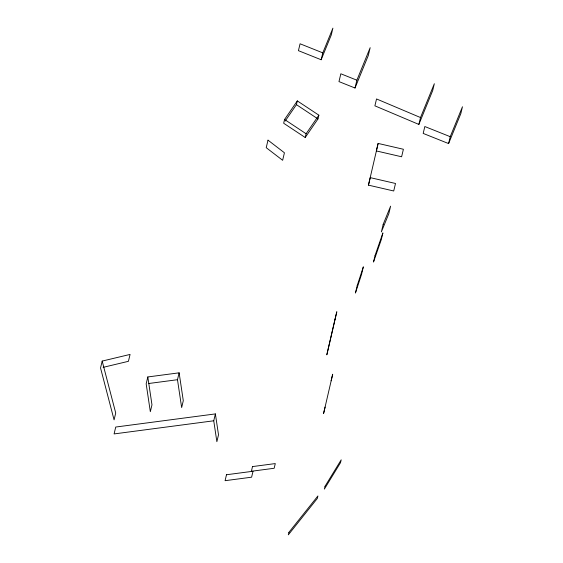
<?xml version="1.0" encoding="UTF-8"?>
<svg xmlns="http://www.w3.org/2000/svg" width="563" height="563" viewBox="0 0 563 563"><rect width="100%" height="100%" fill="white"/><g stroke="black" fill="none" stroke-linecap="round" stroke-linejoin="round"><path stroke-width="0.84" d="M368.455 185.143L370.243 177.634L395.507 183.475L393.72 190.984L368.455 185.143L378.132 143.424L403.397 149.265L401.609 156.774L376.344 150.933L378.132 143.424M102.184 361.08L100.545 367.963L114.078 419.885L115.718 413.003L102.184 361.08L130.067 354.43L128.427 361.312L103.085 367.358M147.809 376.957L146.169 383.839L150.335 411.715L151.975 404.825L147.809 376.957L179.125 372.826L183.292 400.701L181.652 407.584L177.486 379.708L179.125 372.826M284.554 119.483L283.661 123.241L305.216 137.513L317.975 118.934L318.869 115.183L297.32 100.904L284.554 119.483L306.11 133.762L305.216 137.513M213.743 420.793L215.383 413.911L115.732 427.043L114.092 433.925L213.743 420.793L216.868 441.695L218.507 434.812L215.383 413.911M285.131 121.094L296.427 104.655L297.32 100.904M321.156 59.748L322.796 52.866L332.895 28.15L331.255 35.033L321.156 59.748L298.432 50.663L300.072 43.78L322.796 52.866M355.014 88.011L356.879 80.192L370.165 47.672L368.301 55.491L355.014 88.011L338.975 81.6L340.833 73.781L356.879 80.192M331.121 380.799L332.691 374.233L323.549 413.643L325.111 407.07M418.865 124.43L420.505 117.547L434.326 83.725L432.687 90.608L418.865 124.43L374.895 105.837L376.534 98.954L420.505 117.547M448.591 143.572L450.231 136.689L462.455 106.766L460.815 113.656L448.591 143.572L423.186 133.417L424.826 126.534L450.231 136.689M306.11 133.762L318.869 115.183M148.78 383.494L177.486 379.708M296.427 104.655L317.975 118.934M335.027 319.256L326.821 354.831L336.815 311.747L335.027 319.256M268.009 140.166L266.215 147.675L282.64 160.293L284.428 152.784L268.009 140.166M226.495 474.743L225.08 480.689L251.605 477.192L253.026 471.252L226.495 474.743M252.506 466.579L251.394 471.273L274.167 468.268L275.286 463.581L252.506 466.579M288.903 532.345L288.305 534.85L317.321 498.445L317.919 495.947L288.903 532.345M357.224 285.525L355.436 293.034L361.552 274.343L363.339 266.834L357.224 285.525M375.071 255.461L373.508 262.034L381.341 239.472L382.903 232.906L375.071 255.461M383.171 224.377L381.383 231.886L388.822 213.673L390.609 206.164L383.171 224.377M325.041 486.27L324.365 489.085L340.516 462.659L341.185 459.844L325.041 486.27"/></g></svg>
